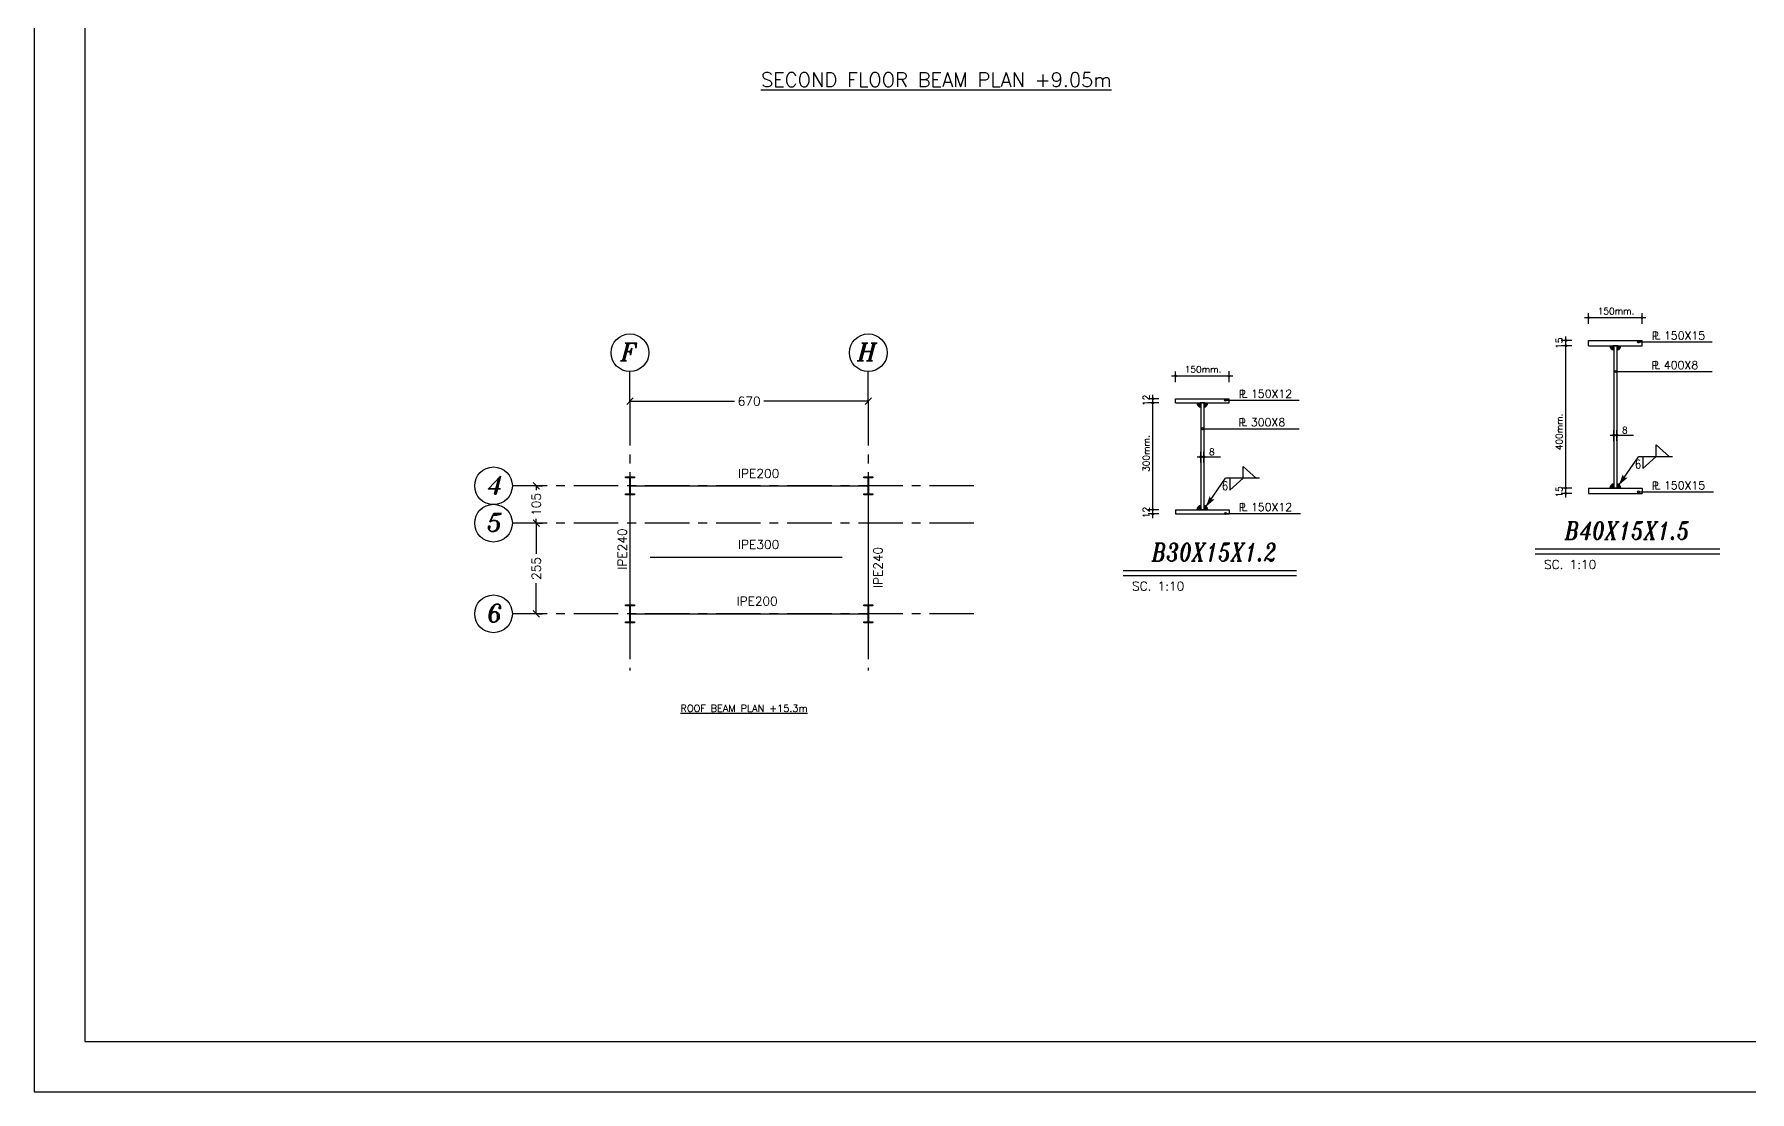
# Model space of a CAD drawing. Header units: inches. Extents: x 1387 to 2676, y -3005 to -2136.
# Drawn here: x 2455.85 to 2504.07, y -2709.86 to -2680.13 of the extents above; entities that cross this region are included whole.
import ezdxf
from ezdxf.enums import TextEntityAlignment as Align

# ---------------------------------------------------------------- set-up
doc = ezdxf.new("R2010")
doc.units = ezdxf.units.IN
doc.header["$MEASUREMENT"] = 0
for name, pattern in [('CENTER', [2, 1.25, -0.25, 0.25, -0.25]), ('DASHDOTX2', [2, 1, -0.5, 0, -0.5]), ('HIDDEN', [0.375, 0.25, -0.125])]:
    doc.linetypes.add(name, pattern=pattern)
for name, color, linetype in [('1', 1, 'Continuous'), ('1R', 1, 'Continuous'), ('3', 3, 'HIDDEN'), ('3G', 3, 'Continuous'), ('4C', 4, 'Continuous'), ('6M', 6, 'Continuous'), ('7', 7, 'Continuous'), ('A-TEXT', 7, 'Continuous'), ('AA-IPE300', 27, 'Continuous'), ('Ax', 1, 'DASHDOTX2'), ('AXE', 1, 'CENTER'), ('DIM', 8, 'Continuous'), ('lateral brace', 5, 'Continuous'), ('Layer4', 118, 'Continuous'), ('MEMBER TEXT', 7, 'Continuous'), ('TEXT-1', 3, 'Continuous'), ('text1', 255, 'Continuous')]:
    doc.layers.add(name, color=color, linetype=linetype)
doc.styles.add('ITALICT', font='italict')
doc.styles.add('ROMANS', font='ROMANS')
doc.styles.add('ROMANT', font='romant')
doc.dimstyles.new('1-100r', dxfattribs={"dimscale": 0, "dimtxt": 0.25, "dimasz": 0.18, "dimexe": 0.18, "dimexo": 0.0625, "dimgap": 0.09, "dimtad": 0, "dimdec": 0, "dimlfac": 100, "dimzin": 0, "dimdsep": 46, "dimtxsty": 'ROMANT', "dimblk": 'OBLIQUE', "dimcen": 0.09, "dimclrd": 1, "dimclre": 1, "dimclrt": 2, "dimadec": 0, "dimazin": 0, "dimtfac": 1, "dimtdec": 0, "dimtofl": 0, "dimtmove": 2, "dimatfit": 3, "dimldrblk": 'OBLIQUE', "dimfxl": 0.18, "dimtolj": 1, "dimtzin": 0, "dimarcsym": 0})

# ---------------------------------------------------------------- blocks, each defined once
blk = doc.blocks.new('_Oblique')
at = {"color": 0, "linetype": 'ByBlock', "lineweight": -2}
blk.add_line((-0.5, -0.5), (0.5, 0.5), dxfattribs=at)
blk = doc.blocks.new('*D428')
at = {"layer": 'Defpoints', "color": 0, "ltscale": 0.05, "transparency": 16777216}
for p in [(2472.596, -2690.448), (2479.296, -2690.448), (2479.296, -2690.448)]:
    blk.add_point(p, dxfattribs=at)
at = {"layer": 'Layer4', "color": 1, "lineweight": -2, "ltscale": 0.05, "transparency": 16777216}
for p, q in [((2472.596, -2690.386), (2472.596, -2690.268)), ((2479.296, -2690.386), (2479.296, -2690.268)), ((2472.596, -2690.448), (2475.534, -2690.448)), ((2479.296, -2690.448), (2476.357, -2690.448))]:
    blk.add_line(p, q, dxfattribs=at)
at = {"layer": 'Layer4', "color": 1, "lineweight": -2, "ltscale": 0.05, "transparency": 16777216, "xscale": 0.18, "yscale": 0.18, "zscale": 0.18, "rotation": 180}
blk.add_blockref('_Oblique', (2472.596, -2690.448), dxfattribs=at)
at = {"layer": 'Layer4', "color": 1, "lineweight": -2, "ltscale": 0.05, "transparency": 16777216, "xscale": 0.18, "yscale": 0.18, "zscale": 0.18}
blk.add_blockref('_Oblique', (2479.296, -2690.448), dxfattribs=at)
at = {"layer": 'Layer4', "color": 2, "ltscale": 0.05, "transparency": 16777216, "insert": (2475.946, -2690.448), "char_height": 0.25, "attachment_point": 5, "style": 'ROMANT'}
blk.add_mtext('\\A1;670', dxfattribs=at)
blk = doc.blocks.new('*D429')
at = {"layer": 'Defpoints', "color": 0, "ltscale": 0.05, "transparency": 16777216}
for p in [(2469.961, -2692.828), (2469.961, -2693.878), (2469.961, -2693.878)]:
    blk.add_point(p, dxfattribs=at)
at = {"layer": 'Layer4', "color": 1, "lineweight": -2, "ltscale": 0.05, "transparency": 16777216}
for p, q in [((2469.961, -2692.828), (2469.961, -2692.954)), ((2470.023, -2692.828), (2470.141, -2692.828)), ((2469.961, -2693.878), (2469.961, -2693.753)), ((2470.023, -2693.878), (2470.141, -2693.878))]:
    blk.add_line(p, q, dxfattribs=at)
at = {"layer": 'Layer4', "color": 1, "lineweight": -2, "ltscale": 0.05, "transparency": 16777216, "xscale": 0.18, "yscale": 0.18, "zscale": 0.18}
for p, rotation in [((2469.961, -2692.828), 90), ((2469.961, -2693.878), 270)]:
    blk.add_blockref('_Oblique', p, dxfattribs=dict(at, rotation=rotation))
at = {"layer": 'Layer4', "color": 2, "ltscale": 0.05, "transparency": 16777216, "insert": (2469.961, -2693.353), "char_height": 0.25, "attachment_point": 5, "rotation": 90, "style": 'ROMANT'}
blk.add_mtext('\\A1;105', dxfattribs=at)
blk = doc.blocks.new('*D430')
at = {"layer": 'Defpoints', "color": 0, "ltscale": 0.05, "transparency": 16777216}
for p in [(2469.961, -2693.878), (2469.961, -2696.428), (2469.961, -2696.428)]:
    blk.add_point(p, dxfattribs=at)
at = {"layer": 'Layer4', "color": 1, "lineweight": -2, "ltscale": 0.05, "transparency": 16777216}
for p, q in [((2469.961, -2693.878), (2469.961, -2694.742)), ((2470.023, -2693.878), (2470.141, -2693.878)), ((2469.961, -2696.428), (2469.961, -2695.565)), ((2470.023, -2696.428), (2470.141, -2696.428))]:
    blk.add_line(p, q, dxfattribs=at)
at = {"layer": 'Layer4', "color": 1, "lineweight": -2, "ltscale": 0.05, "transparency": 16777216, "xscale": 0.18, "yscale": 0.18, "zscale": 0.18}
for p, rotation in [((2469.961, -2693.878), 90), ((2469.961, -2696.428), 270)]:
    blk.add_blockref('_Oblique', p, dxfattribs=dict(at, rotation=rotation))
at = {"layer": 'Layer4', "color": 2, "ltscale": 0.05, "transparency": 16777216, "insert": (2469.961, -2695.153), "char_height": 0.25, "attachment_point": 5, "rotation": 90, "style": 'ROMANT'}
blk.add_mtext('\\A1;255', dxfattribs=at)

msp = doc.modelspace()

# ---------------------------------------------------------------- hatches: boundary and pattern name
for points in [[(2472.588222, -2692.603259), (2472.576746, -2692.603259, 0.414414444), (2472.588222, -2692.614744)], [(2472.603222, -2692.603259), (2472.614699, -2692.603259, -0.414414444), (2472.603222, -2692.614744)], [(2479.288222, -2692.603259), (2479.276746, -2692.603259, 0.414414444), (2479.288222, -2692.614744)], [(2479.303222, -2692.603259), (2479.314699, -2692.603259, -0.414414444), (2479.303222, -2692.614744)], [(2472.588222, -2693.053299), (2472.576746, -2693.053299, -0.414414444), (2472.588222, -2693.041815)], [(2472.603222, -2693.053299), (2472.614699, -2693.053299, 0.414414444), (2472.603222, -2693.041815)], [(2479.288222, -2693.053299), (2479.276746, -2693.053299, -0.414414444), (2479.288222, -2693.041815)], [(2479.303222, -2693.053299), (2479.314699, -2693.053299, 0.414414444), (2479.303222, -2693.041815)], [(2472.588222, -2696.203259), (2472.576746, -2696.203259, 0.414414444), (2472.588222, -2696.214744)], [(2472.603222, -2696.203259), (2472.614699, -2696.203259, -0.414414444), (2472.603222, -2696.214744)], [(2479.288222, -2696.203259), (2479.276746, -2696.203259, 0.414414444), (2479.288222, -2696.214744)], [(2479.303222, -2696.203259), (2479.314699, -2696.203259, -0.414414444), (2479.303222, -2696.214744)], [(2472.588222, -2696.653299), (2472.576746, -2696.653299, -0.414414444), (2472.588222, -2696.641815)], [(2472.603222, -2696.653299), (2472.614699, -2696.653299, 0.414414444), (2472.603222, -2696.641815)], [(2479.288222, -2696.653299), (2479.276746, -2696.653299, -0.414414444), (2479.288222, -2696.641815)], [(2479.303222, -2696.653299), (2479.314699, -2696.653299, 0.414414444), (2479.303222, -2696.641815)]]:
    msp.add_hatch(color=1).paths.add_polyline_path(points)
at = {"layer": 'TEXT-1'}
for points in [[(2500.256305, -2689.005883, -0.414213562), (2500.141543, -2688.891121), (2500.256305, -2688.891121)], [(2500.336305, -2689.005883, 0.414213562), (2500.451067, -2688.891121), (2500.336305, -2688.891121)], [(2488.646343, -2690.614182, -0.414213562), (2488.531581, -2690.499419), (2488.646343, -2690.499419)], [(2488.726343, -2690.614182, 0.414213562), (2488.841106, -2690.499419), (2488.726343, -2690.499419)], [(2500.256305, -2692.776359, 0.414213562), (2500.141543, -2692.891121), (2500.256305, -2692.891121)], [(2500.336305, -2692.776359, -0.414213562), (2500.451067, -2692.891121), (2500.336305, -2692.891121)], [(2488.646343, -2693.384657, 0.414213562), (2488.531581, -2693.499419), (2488.646343, -2693.499419)], [(2488.726343, -2693.384657, -0.414213562), (2488.841106, -2693.499419), (2488.726343, -2693.499419)]]:
    msp.add_hatch(color=256, dxfattribs=at).paths.add_polyline_path(points)

# ---------------------------------------------------------------- linework, layer by layer
at = {"layer": '1'}
msp.add_lwpolyline([(2457.266601, -2708.448994), (2538.534951, -2708.448994), (2538.534951, -2651.815997), (2457.266601, -2651.815997)], close=True, dxfattribs=at)
for centre in [(2472.595722, -2689.085442), (2479.295722, -2689.085442), (2468.760129, -2692.828259), (2468.760129, -2693.878259), (2468.760129, -2696.428259)]:
    msp.add_circle(centre, 0.53, dxfattribs=at)
at = {"layer": '1R'}
for p, q in [((2499.430906, -2688.100134), (2501.157628, -2688.100134)), ((2499.546305, -2688.275382), (2499.546305, -2687.971708)), ((2501.046305, -2688.274097), (2501.046305, -2687.970424)), ((2499.076578, -2688.741121), (2498.772904, -2688.741121)), ((2499.077862, -2688.891121), (2498.774189, -2688.891121)), ((2498.902615, -2693.156767), (2498.902615, -2688.629798)), ((2500.949036, -2688.783497), (2503.014684, -2688.783497)), ((2487.820944, -2689.738433), (2489.547666, -2689.738433)), ((2487.936343, -2689.91368), (2487.936343, -2689.610006)), ((2489.436343, -2689.912396), (2489.436343, -2689.608722)), ((2500.297923, -2689.613469), (2503.014684, -2689.613469)), ((2487.292653, -2693.735066), (2487.292653, -2690.268097)), ((2487.466616, -2690.379419), (2487.162942, -2690.379419)), ((2487.467901, -2690.499419), (2487.164227, -2690.499419)), ((2489.339074, -2690.421795), (2491.404723, -2690.421795)), ((2488.687962, -2691.221768), (2491.404723, -2691.221768)), ((2500.256305, -2691.568333), (2500.256305, -2691.26466)), ((2500.336305, -2691.567049), (2500.336305, -2691.263375)), ((2500.152171, -2691.404262), (2500.806489, -2691.404262)), ((2488.542209, -2692.01256), (2489.196528, -2692.01256)), ((2488.646343, -2692.176632), (2488.646343, -2691.872958)), ((2488.726343, -2692.175347), (2488.726343, -2691.871674)), ((2500.394492, -2692.809972), (2500.946001, -2692.009044)), ((2501.906723, -2692.009044), (2500.946001, -2692.009044)), ((2488.784531, -2693.41827), (2489.336039, -2692.617342)), ((2490.296761, -2692.617342), (2489.336039, -2692.617342)), ((2499.076578, -2692.891121), (2498.772904, -2692.891121)), ((2499.077862, -2693.041121), (2498.774189, -2693.041121)), ((2500.949036, -2692.99694), (2503.053574, -2692.99694)), ((2487.466616, -2693.499419), (2487.162942, -2693.499419)), ((2487.467901, -2693.619419), (2487.164227, -2693.619419)), ((2489.339074, -2693.605238), (2491.443613, -2693.605238))]:
    msp.add_line(p, q, dxfattribs=at)
at = {"layer": '3'}
for points in [[(2500.394492, -2692.809972), (2500.541467, -2692.598859), (2500.504708, -2692.504546)], [(2500.394492, -2692.809972), (2500.541467, -2692.598859), (2500.642677, -2692.600599)], [(2488.784531, -2693.41827), (2488.931506, -2693.207158), (2488.894746, -2693.112844)], [(2488.784531, -2693.41827), (2488.931506, -2693.207158), (2489.032715, -2693.208898)]]:
    msp.add_solid(points, dxfattribs=at)
at = {"layer": '3G'}
for p, q in [((2499.546305, -2688.741121), (2501.046305, -2688.741121)), ((2499.546305, -2688.891121), (2499.546305, -2688.741121)), ((2499.546305, -2688.891121), (2501.046305, -2688.891121)), ((2500.226086, -2688.891121), (2500.306086, -2688.891121)), ((2500.318978, -2688.891121), (2500.238978, -2688.891121)), ((2500.251897, -2688.891121), (2500.331897, -2688.891121)), ((2500.256305, -2688.891121), (2500.256305, -2692.891121)), ((2500.344789, -2688.891121), (2500.264789, -2688.891121)), ((2500.273632, -2688.891121), (2500.353632, -2688.891121)), ((2500.366524, -2688.891121), (2500.286524, -2688.891121)), ((2500.336305, -2688.891121), (2500.336305, -2692.891121)), ((2501.046305, -2688.891121), (2501.046305, -2688.741121)), ((2487.936343, -2690.379419), (2489.436343, -2690.379419)), ((2487.936343, -2690.499419), (2487.936343, -2690.379419)), ((2487.936343, -2690.499419), (2489.436343, -2690.499419)), ((2488.616125, -2690.499419), (2488.696125, -2690.499419)), ((2488.709017, -2690.499419), (2488.629017, -2690.499419)), ((2488.641936, -2690.499419), (2488.721936, -2690.499419)), ((2488.646343, -2690.499419), (2488.646343, -2693.499419)), ((2488.734828, -2690.499419), (2488.654828, -2690.499419)), ((2488.66367, -2690.499419), (2488.74367, -2690.499419)), ((2488.756562, -2690.499419), (2488.676562, -2690.499419)), ((2488.726343, -2690.499419), (2488.726343, -2693.499419)), ((2489.436343, -2690.499419), (2489.436343, -2690.379419)), ((2501.444668, -2691.674911), (2501.819371, -2692.009916)), ((2501.444668, -2692.009916), (2501.444668, -2691.674911)), ((2501.070942, -2692.008172), (2501.070942, -2692.343177)), ((2501.070942, -2692.343177), (2501.445644, -2692.008172)), ((2489.46098, -2692.61647), (2489.46098, -2692.951475)), ((2489.46098, -2692.951475), (2489.835682, -2692.61647)), ((2489.834707, -2692.283209), (2490.209409, -2692.618215)), ((2489.834707, -2692.618215), (2489.834707, -2692.283209)), ((2499.546305, -2692.891121), (2501.046305, -2692.891121)), ((2499.546305, -2692.891121), (2499.546305, -2693.041121)), ((2499.546305, -2693.041121), (2501.046305, -2693.041121)), ((2500.318978, -2692.891121), (2500.238978, -2692.891121)), ((2500.261086, -2692.891121), (2500.341086, -2692.891121)), ((2500.273632, -2692.891121), (2500.353632, -2692.891121)), ((2500.366524, -2692.891121), (2500.286524, -2692.891121)), ((2501.046305, -2692.891121), (2501.046305, -2693.041121)), ((2487.936343, -2693.499419), (2489.436343, -2693.499419)), ((2487.936343, -2693.499419), (2487.936343, -2693.619419)), ((2487.936343, -2693.619419), (2489.436343, -2693.619419)), ((2488.709017, -2693.499419), (2488.629017, -2693.499419)), ((2488.651125, -2693.499419), (2488.731125, -2693.499419)), ((2488.66367, -2693.499419), (2488.74367, -2693.499419)), ((2488.756562, -2693.499419), (2488.676562, -2693.499419)), ((2489.436343, -2693.499419), (2489.436343, -2693.619419)), ((2498.044371, -2694.603601), (2503.23242, -2694.603601)), ((2498.044371, -2694.738015), (2503.23242, -2694.738015)), ((2486.461602, -2695.2119), (2491.329301, -2695.2119)), ((2486.461602, -2695.346313), (2491.329301, -2695.346313))]:
    msp.add_line(p, q, dxfattribs=at)
for points in [[(2472.470722, -2693.078259), (2472.470722, -2693.053259), (2472.588222, -2693.053259), (2472.588222, -2692.603259), (2472.470722, -2692.603259), (2472.470722, -2692.578259), (2472.720722, -2692.578259), (2472.720722, -2692.603259), (2472.603222, -2692.603259), (2472.603222, -2693.053259), (2472.720722, -2693.053259), (2472.720722, -2693.078259)], [(2479.170722, -2693.078259), (2479.170722, -2693.053259), (2479.288222, -2693.053259), (2479.288222, -2692.603259), (2479.170722, -2692.603259), (2479.170722, -2692.578259), (2479.420722, -2692.578259), (2479.420722, -2692.603259), (2479.303222, -2692.603259), (2479.303222, -2693.053259), (2479.420722, -2693.053259), (2479.420722, -2693.078259)], [(2472.470722, -2696.678259), (2472.470722, -2696.653259), (2472.588222, -2696.653259), (2472.588222, -2696.203259), (2472.470722, -2696.203259), (2472.470722, -2696.178259), (2472.720722, -2696.178259), (2472.720722, -2696.203259), (2472.603222, -2696.203259), (2472.603222, -2696.653259), (2472.720722, -2696.653259), (2472.720722, -2696.678259)], [(2479.170722, -2696.678259), (2479.170722, -2696.653259), (2479.288222, -2696.653259), (2479.288222, -2696.203259), (2479.170722, -2696.203259), (2479.170722, -2696.178259), (2479.420722, -2696.178259), (2479.420722, -2696.203259), (2479.303222, -2696.203259), (2479.303222, -2696.653259), (2479.420722, -2696.653259), (2479.420722, -2696.678259)]]:
    msp.add_lwpolyline(points, close=True, dxfattribs=at)
for centre, radius, start, end in [((2500.256305, -2688.891121), 0.114762, 180, 270), ((2500.256305, -2688.891121), 0.114762, 180, 270), ((2500.336305, -2688.891121), 0.114762, 270, 0), ((2500.336305, -2688.891121), 0.114762, 270, 0), ((2488.646343, -2690.499419), 0.114762, 180, 270), ((2488.646343, -2690.499419), 0.114762, 180, 270), ((2488.726343, -2690.499419), 0.114762, 270, 0), ((2488.726343, -2690.499419), 0.114762, 270, 0), ((2472.588222, -2692.603267), 0.011476, 180.1579269, 270.1579269), ((2472.603222, -2692.603267), 0.011476, 269.8420731, 359.8420731), ((2472.603222, -2692.603267), 0.011476, 269.8420731, 359.8420731), ((2479.288222, -2692.603267), 0.011476, 180.1579269, 270.1579269), ((2479.303222, -2692.603267), 0.011476, 269.8420731, 359.8420731), ((2479.303222, -2692.603267), 0.011476, 269.8420731, 359.8420731), ((2472.588222, -2693.053291), 0.011476, 89.8420731, 179.8420731), ((2472.588222, -2693.053291), 0.011476, 89.8420731, 179.8420731), ((2472.603222, -2693.053291), 0.011476, 0.1579269, 90.1579269), ((2472.603222, -2693.053291), 0.011476, 0.1579269, 90.1579269), ((2472.603222, -2693.053291), 0.011476, 0.1579269, 90.1579269), ((2479.288222, -2693.053291), 0.011476, 89.8420731, 179.8420731), ((2479.288222, -2693.053291), 0.011476, 89.8420731, 179.8420731), ((2479.303222, -2693.053291), 0.011476, 0.1579269, 90.1579269), ((2479.303222, -2693.053291), 0.011476, 0.1579269, 90.1579269), ((2479.303222, -2693.053291), 0.011476, 0.1579269, 90.1579269), ((2500.256305, -2692.891121), 0.114762, 90, 180), ((2500.336305, -2692.891121), 0.114762, 0, 90), ((2488.646343, -2693.499419), 0.114762, 90, 180), ((2488.726343, -2693.499419), 0.114762, 0, 90), ((2472.588222, -2696.203267), 0.011476, 180.1579269, 270.1579269), ((2472.603222, -2696.203267), 0.011476, 269.8420731, 359.8420731), ((2472.603222, -2696.203267), 0.011476, 269.8420731, 359.8420731), ((2479.288222, -2696.203267), 0.011476, 180.1579269, 270.1579269), ((2479.303222, -2696.203267), 0.011476, 269.8420731, 359.8420731), ((2479.303222, -2696.203267), 0.011476, 269.8420731, 359.8420731), ((2472.588222, -2696.653291), 0.011476, 89.8420731, 179.8420731), ((2472.588222, -2696.653291), 0.011476, 89.8420731, 179.8420731), ((2472.603222, -2696.653291), 0.011476, 0.1579269, 90.1579269), ((2472.603222, -2696.653291), 0.011476, 0.1579269, 90.1579269), ((2472.603222, -2696.653291), 0.011476, 0.1579269, 90.1579269), ((2479.288222, -2696.653291), 0.011476, 89.8420731, 179.8420731), ((2479.288222, -2696.653291), 0.011476, 89.8420731, 179.8420731), ((2479.303222, -2696.653291), 0.011476, 0.1579269, 90.1579269), ((2479.303222, -2696.653291), 0.011476, 0.1579269, 90.1579269), ((2479.303222, -2696.653291), 0.011476, 0.1579269, 90.1579269)]:
    msp.add_arc(centre, radius, start, end, dxfattribs=at)
at = {"layer": '6M'}
for p, q in [((2472.595722, -2692.828259), (2472.595722, -2696.178259)), ((2479.295722, -2692.828259), (2479.295722, -2696.178259))]:
    msp.add_line(p, q, dxfattribs=at)
at = {"layer": '7'}
for centre, radius in [((2499.546305, -2688.100134), 0.024437), ((2501.046305, -2688.100134), 0.024437), ((2498.902615, -2688.741121), 0.024437), ((2498.902615, -2688.891121), 0.024437), ((2500.949036, -2688.783497), 0.029091), ((2487.936343, -2689.738433), 0.024437), ((2489.436343, -2689.738433), 0.024437), ((2500.297923, -2689.613469), 0.029091), ((2487.292653, -2690.379419), 0.024437), ((2487.292653, -2690.499419), 0.024437), ((2489.339074, -2690.421795), 0.029091), ((2488.687962, -2691.221768), 0.029091), ((2500.256305, -2691.404262), 0.024437), ((2500.336305, -2691.404262), 0.024437), ((2488.646343, -2692.01256), 0.024437), ((2488.726343, -2692.01256), 0.024437), ((2498.902615, -2692.891121), 0.024437), ((2498.902615, -2693.041121), 0.024437), ((2500.949036, -2692.99694), 0.029091), ((2487.292653, -2693.499419), 0.024437), ((2487.292653, -2693.619419), 0.024437), ((2489.339074, -2693.605238), 0.029091)]:
    msp.add_circle(centre, radius, dxfattribs=at)
at = {"layer": 'AA-IPE300', "color": 3}
for p, q in [((2472.595722, -2692.828259), (2479.295722, -2692.828259)), ((2473.16487, -2694.833977), (2478.560663, -2694.833977)), ((2472.595722, -2696.428259), (2479.295722, -2696.428259))]:
    msp.add_line(p, q, dxfattribs=at)
at = {"layer": 'Ax', "linetype": 'Continuous'}
for p, q in [((2472.595722, -2690.448228), (2472.595722, -2689.615442)), ((2479.295722, -2690.448228), (2479.295722, -2689.615442)), ((2470.122915, -2692.828259), (2469.290129, -2692.828259)), ((2470.122915, -2693.878259), (2469.290129, -2693.878259)), ((2470.122915, -2696.428259), (2469.290129, -2696.428259))]:
    msp.add_line(p, q, dxfattribs=at)
at = {"layer": 'AXE'}
for p, q in [((2472.595722, -2690.448228), (2472.595722, -2698.01828)), ((2479.295722, -2690.448228), (2479.295722, -2698.01828)), ((2482.266529, -2692.828259), (2470.122915, -2692.828259)), ((2482.266529, -2693.878259), (2470.122915, -2693.878259)), ((2482.266529, -2696.428259), (2470.122915, -2696.428259))]:
    msp.add_line(p, q, dxfattribs=at)
at = {"layer": 'DIM'}
msp.add_lwpolyline([(2455.850776, -2709.864819), (2539.950776, -2709.864819), (2539.950776, -2650.400172), (2455.850776, -2650.400172)], close=True, dxfattribs=at)
at = {"layer": 'lateral brace'}
msp.add_lwpolyline([(2455.850776, -2709.864819), (2539.950776, -2709.864819), (2539.950776, -2650.400172), (2455.850776, -2650.400172)], close=True, dxfattribs=at)
at = {"layer": 'Layer4'}
msp.add_lwpolyline([(2539.950776, -2650.400172), (2455.850776, -2650.400172), (2455.850776, -2709.864819), (2539.950776, -2709.864819)], close=True, dxfattribs=at)

# ---------------------------------------------------------------- texts
at = {"layer": '3G', "style": 'ROMANS'}
for s, height, p in [('150mm.', 0.1848, (2499.803244, -2688.006759)), ('P', 0.225, (2501.317926, -2688.724951)), ('L', 0.225, (2501.400565, -2688.707216)), ('150X15', 0.225, (2501.663494, -2688.715123)), ('P', 0.225, (2501.314798, -2689.554924)), ('L', 0.225, (2501.397437, -2689.537189)), ('400X8', 0.225, (2501.660366, -2689.545096)), ('150mm.', 0.1848, (2488.193282, -2689.645057)), ('P', 0.225, (2489.707964, -2690.36325)), ('L', 0.225, (2489.790603, -2690.345515)), ('150X12', 0.225, (2490.053532, -2690.353422)), ('P', 0.225, (2489.704836, -2691.163222)), ('L', 0.225, (2489.787475, -2691.145487)), ('300X8', 0.225, (2490.050405, -2691.153394)), ('8', 0.1848, (2500.482179, -2691.358502)), ('8', 0.1848, (2488.872217, -2691.9668)), ('P', 0.225, (2501.317926, -2692.938394)), ('L', 0.225, (2501.400565, -2692.920659)), ('150X15', 0.225, (2501.663494, -2692.928566)), ('P', 0.225, (2489.707964, -2693.546693)), ('L', 0.225, (2489.790603, -2693.528958)), ('150X12', 0.225, (2490.053532, -2693.536865)), ('SC. 1:10', 0.25, (2498.291682, -2695.165636)), ('SC. 1:10', 0.25, (2486.708912, -2695.773935))]:
    msp.add_text(s, height=height, dxfattribs=at).set_placement(p)
for s, p in [('15', (2498.809239, -2688.97502)), ('12', (2487.199278, -2690.583319)), ('400mm.', (2498.809239, -2691.826339)), ('300mm.', (2487.199278, -2692.434637)), ('15', (2498.809239, -2693.158668)), ('12', (2487.199278, -2693.736967))]:
    msp.add_text(s, height=0.1848, rotation=90, dxfattribs=at).set_placement(p)
at = {"layer": '3G', "style": 'ROMANS', "width": 0.8}
for p in [(2500.851625, -2692.344285), (2489.241663, -2692.952583)]:
    msp.add_text('6', height=0.25, dxfattribs=at).set_placement(p)
at = {"layer": '4C', "style": 'ITALICT', "width": 0.8}
for s, p in [('B40X15X1.5', (2498.874969, -2694.33659)), ('B30X15X1.2', (2487.265007, -2694.944888))]:
    msp.add_text(s, height=0.5, dxfattribs=at).set_placement(p)
at = {"layer": 'A-TEXT', "color": 3, "style": 'ROMANS'}
for s, height, p in [('%%USECOND FLOOR BEAM PLAN +9.05m', 0.4, (2476.278705, -2681.610347, 9177.404564)), ('%%UROOF BEAM PLAN +15.3m', 0.2, (2474.015841, -2699.182707, 9177.405564))]:
    msp.add_text(s, height=height, dxfattribs=at).set_placement(p)
at = {"layer": 'MEMBER TEXT', "color": 3, "ltscale": 2, "style": 'ROMANS'}
for s, p in [('IPE200', (2476.213164, -2692.68271)), ('IPE300', (2476.213164, -2694.679868)), ('IPE200', (2476.171822, -2696.271674))]:
    msp.add_text(s, height=0.25, dxfattribs=at).set_placement(p, align=Align.BOTTOM_CENTER)
for p in [(2472.579147, -2694.607521), (2479.766967, -2695.124131)]:
    msp.add_text('IPE240', height=0.25, rotation=90, dxfattribs=at).set_placement(p, align=Align.BOTTOM_CENTER)
at = {"layer": 'text1', "style": 'ITALICT'}
for s, p in [('F', (2472.565865, -2689.067218)), ('H', (2479.265865, -2689.067218)), ('4', (2468.799092, -2692.810035)), ('5', (2468.799092, -2693.860035)), ('6', (2468.799092, -2696.410035))]:
    msp.add_text(s, height=0.5, dxfattribs=at).set_placement(p, align=Align.MIDDLE_CENTER)

# ---------------------------------------------------------------- dimensions: what is measured, and where the dimension line sits
at = {"layer": 'Layer4', "ltscale": 0.05}
dim = msp.add_linear_dim(base=(2479.295722, -2690.448228), p1=(2472.595722, -2690.448228), p2=(2479.295722, -2690.448228), dimstyle='1-100r', override={"dimscale": 1, "dimtmove": 1, "dimfxl": 0.3}, dxfattribs=at)
dim.commit()
dim.dimension.update_dxf_attribs({"geometry": '*D428', "text_midpoint": (2475.945722, -2690.448228)})
for base, p1, p2, override, picture, middle in [((2469.96097, -2693.878259), (2469.96097, -2692.828259), (2469.96097, -2693.878259), {"dimscale": 1, "dimtmove": 1, "dimfxl": 0.3}, '*D429', (2469.96097, -2693.353259)), ((2469.96097, -2696.428259), (2469.96097, -2693.878259), (2469.96097, -2696.428259), {"dimscale": 1}, '*D430', (2469.96097, -2695.153259))]:
    dim = msp.add_linear_dim(base=base, p1=p1, p2=p2, angle=90, dimstyle='1-100r', override=override, dxfattribs=at)
    dim.commit()
    dim.dimension.update_dxf_attribs({"geometry": picture, "text_midpoint": middle})

doc.saveas('drawing.dxf')
